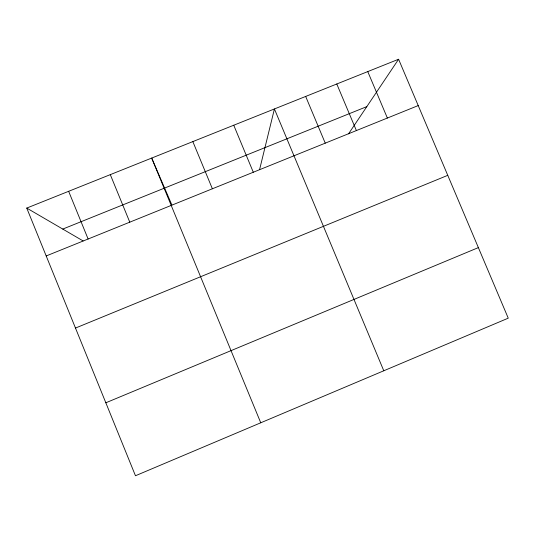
<?xml version="1.0" encoding="UTF-8"?>
<svg xmlns="http://www.w3.org/2000/svg" width="535" height="535" viewBox="0 0 535 535"><rect width="100%" height="100%" fill="white"/><g stroke="black" fill="none" stroke-linecap="round" stroke-linejoin="round"><path stroke-width="0.8" d="M259.575 169.622L274.415 108.953L383.782 370.782M348.546 133.85L398.595 59.251L508.25 318.164L135.469 475.749L26.75 208.075L398.595 59.251M105.836 402.788L478.37 247.611M75.482 328.062L447.755 175.333M62.776 229.074L366.823 106.612M46.197 255.951L418.216 105.576M26.75 208.075L83.132 240.944M171.875 204.958L151.693 158.066L260.752 422.79M367.759 71.59L387.367 118.041M336.789 83.988L356.384 130.567M305.672 96.44L325.253 143.153M233.748 125.23L253.296 172.237M192.841 141.601L212.375 188.781M110.297 174.637L129.784 222.165M68.647 191.303L88.114 239.011"/></g></svg>
